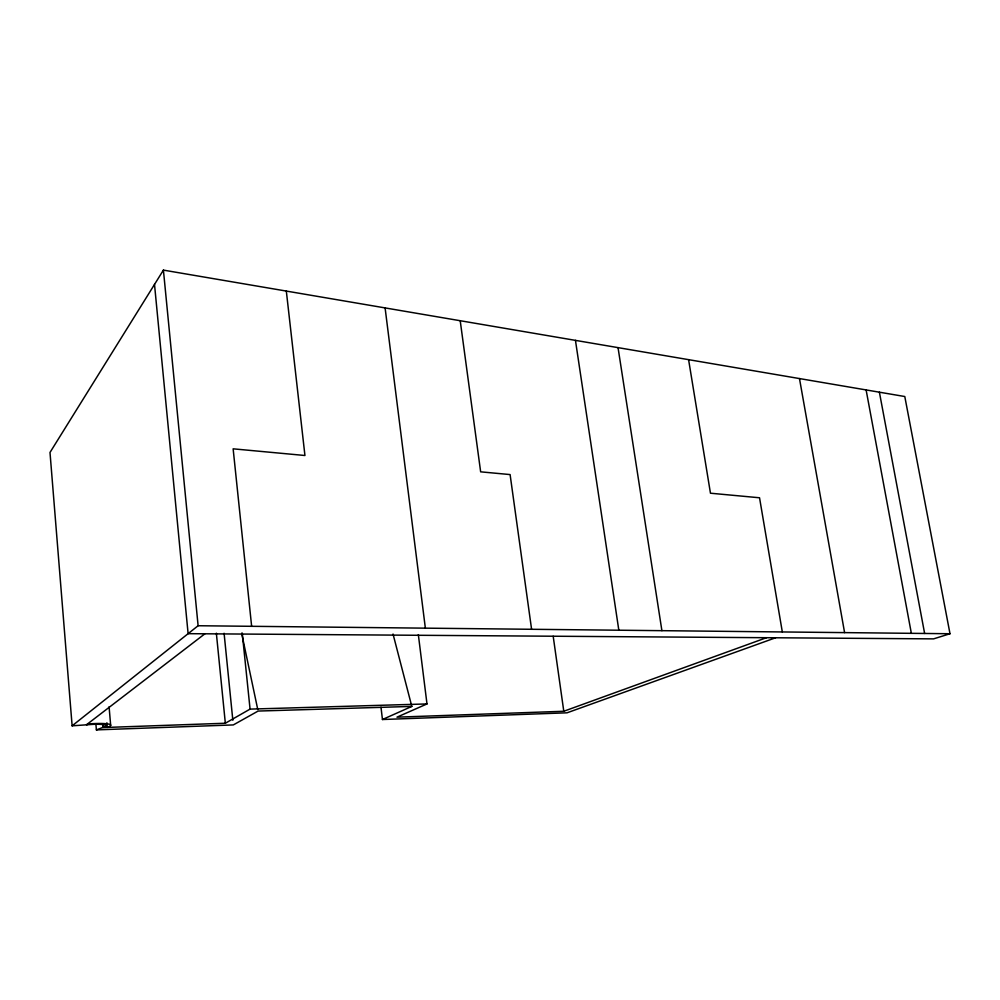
<?xml version="1.0" encoding="UTF-8"?>
<svg xmlns="http://www.w3.org/2000/svg" width="1000" height="1000" viewBox="0 0 1000 1000"><rect width="100%" height="100%" fill="white"/><g stroke="black" fill="none" stroke-linecap="round" stroke-linejoin="round"><path stroke-width="1.5" d="M154.512 284.425L188.113 633.675L933.587 638.875L950 633.737L904.788 396.525L163.412 270.113L50 452.463L72.125 725.825L93.588 724.325A24.262 3.125 -6 0 1 105.512 726.413L96.388 729.887L95.862 723.688M72.125 725.825L198.113 625.737L950 633.737M204.913 633.787L86.538 724.712L87.175 724.675M102.825 724.463L103.088 727.562L225.338 723.238L250.062 709.112L426.987 703.938L418.338 634.625M380.988 707.212L382.45 719.513L411.812 706.413L393.025 634.025M426.987 703.938L396.975 717.163L563.787 711.263L766.462 637.712M775.6 637.775L567.038 712.812L382.45 719.513M96.388 729.887L233.312 724.925L258.1 711.062L411.812 706.413M241.65 633.325L257.775 709.538M879.388 392.188L924.625 633.462M866.112 389.925L911.35 633.325M799.475 378.562L844.587 632.612M782.325 631.95L759.538 497.775L710.462 493.212L688.587 359.65M618.038 347.625L661.9 630.662M575.45 340.363L618.825 630.212M553.188 636.25L563.787 711.263M531.587 629.288L510.1 474.575L480.65 471.838L460.213 320.712M385.1 307.913L425.363 628.15M286.325 291.062L304.938 455.5L233.137 448.825L251.637 626.3M242.237 633.038L250.062 709.112M224.088 633.263L232.838 720.263M216.35 633.188L225.338 723.238M163.412 270.113L198.113 625.737M109.087 706.812L110.675 725.4M106.888 722.763L107.287 727.412A29.125 3.75 -6 0 0 87.5 723.988"/></g></svg>
